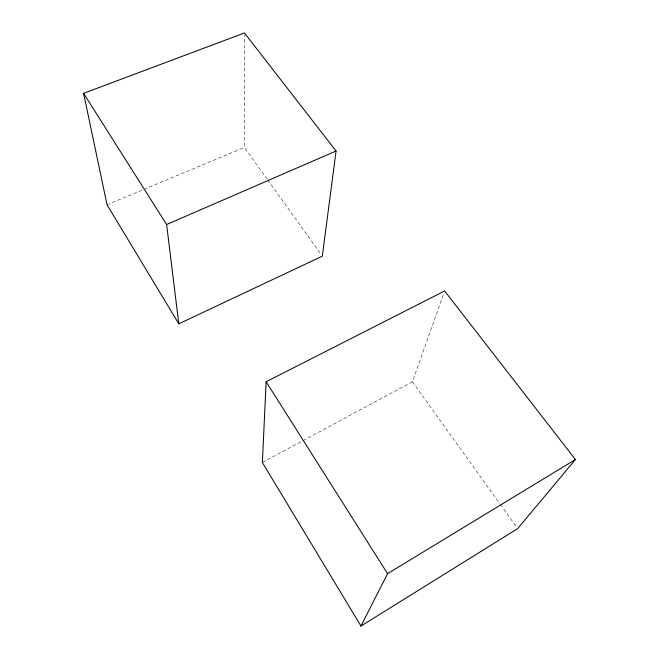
<?xml version="1.0" encoding="UTF-8"?>
<svg xmlns="http://www.w3.org/2000/svg" width="659" height="659" viewBox="0 0 659 659"><rect width="100%" height="100%" fill="white"/><g stroke="black" fill="none" stroke-linecap="round" stroke-linejoin="round"><path stroke-width="0.49" stroke-dasharray="3.29 2.47" d="M267.183 179.19L244.398 147.41L244.448 34.993M303.049 440.616L412.41 381.775L443.952 292.901M262.373 462.494L302.143 441.102M107.046 204.792L143.044 189.751M143.992 189.355L244.398 147.41M267.776 180.031L321.139 254.465M412.41 381.775L499.736 503.583M500.329 504.423L516.475 526.945"/><path stroke-width="0.99" d="M266.129 381.759L262.373 462.494L360.959 626.05L517.677 528.617L575.406 459.512L444.636 290.973L266.129 381.759L387.574 573.659L360.959 626.05M336.057 151.018L322.342 256.137L178.795 323.833L107.046 204.792L83.594 93.339L244.448 32.95L336.057 151.018L166.62 224.53L178.795 323.833M387.574 573.659L575.406 459.512M83.594 93.339L166.62 224.53"/></g></svg>
